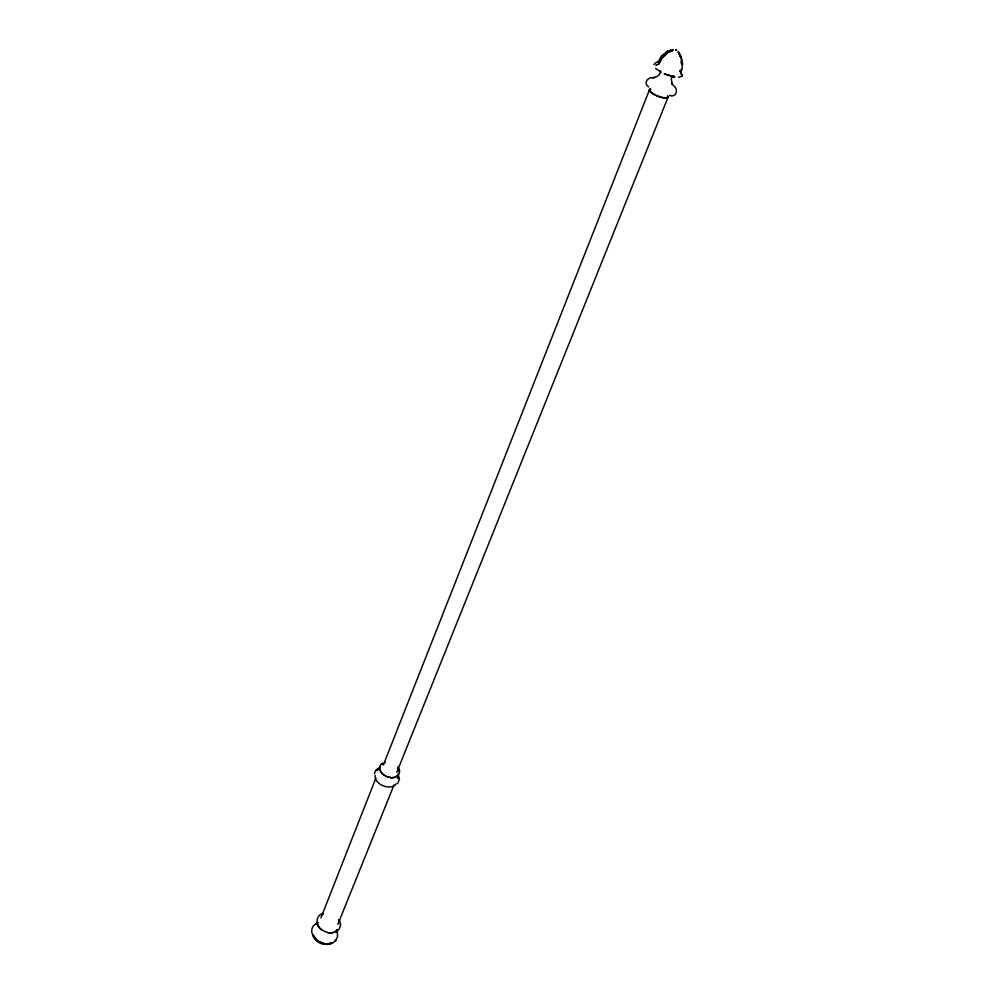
<?xml version="1.0" encoding="UTF-8"?>
<svg xmlns="http://www.w3.org/2000/svg" width="994" height="994" viewBox="0 0 994 994"><rect width="100%" height="100%" fill="white"/><g stroke="black" fill="none" stroke-linecap="round" stroke-linejoin="round"><path stroke-width="1.49" d="M331.511 932.757C335.86 932.881 340.346 929.539 340.52 924.992M340.532 924.283L339.463 920.282M340.507 925.19L340.532 924.097M681.536 63.007L681.412 59.541M681.375 63.604L681.375 60.895M676.342 50.135L676.628 50.222M678.206 51.924C683.114 56.409 683.425 69.841 680.418 71.431M398.929 770.064L398.743 771.369L398.047 766.946M398.196 778.339L398.147 776.227M374.365 773.817L375.72 770.139L379.981 767.281M680.231 71.208L682.095 76.041L678.567 77.346M335.475 931.403L337.003 929.962M337.065 929.701L337.028 932.111L336.519 929.962M653.903 64.548L656.152 62.436L658.885 61.876M658.786 64.038L662.24 57.702L667.521 52.918L662.24 57.702L658.749 64.113M681.325 70.301L681.66 69.356M398.147 778.662L398.01 774.164M320.913 917.909L375.869 778.116M383.373 764.958L649.691 89.274M648.709 86.925C643.031 83.72 647.641 76.7 653.12 77.669L652.275 77.743L654.76 77.445L654.064 77.544C655.046 77.768 662.277 74.488 659.954 70.847M396.817 772.301L667.869 97.648M337.861 924.383L393.984 785.049M671.422 78.153C670.441 76.762 673.1 86.205 671.882 83.583M377.223 770.636L377.521 769.977M667.595 51.203L661.532 55.813L657.891 62.274M384.417 762.808L385.312 762.497M336.059 939.864L337.575 936.485L337.339 931.676M377.372 770.35L378.08 769.182M382.528 763.777L382.205 764.249M671.683 77.644L673.907 76.153L671.186 76.029M317.894 922.594C300.337 931.03 324.765 953.47 335.599 940.436M335.438 940.635L336.221 939.653M377.77 769.741L380.255 767.356M397.588 783.595L399.513 779.259L398.159 774.251M317.757 922.444L316.067 924.109L317.794 922.817M396.768 775.979L395.91 776.612M378.167 769.294L380.168 767.977M321.422 914.989L322.068 914.505M655.953 65.269L657.444 64.436L656.425 64.933M331.661 942.685C324.926 946.822 314.439 942.523 312.837 934.708M321.832 914.704L323.559 913.747M382.628 763.168C378.055 765.417 379.161 772.102 383.15 774.376M671.335 50.992L668.751 52.185L672.677 50.532L670.801 51.241L671.758 50.744M334.754 931.838L332.481 932.62M667.62 51.191L673.46 49.725M395.289 776.935L392.357 777.569M675.995 50.247L676.33 50.023M329.623 943.194L330.555 942.871M323.385 913.362C315.943 914.766 314.75 925.19 320.851 929.129M670.254 95.312L669.521 95.474C676.318 98.008 678.815 89.323 673.708 85.844L671.633 83.272L672.317 84.068M670.031 50.296L670.851 50.085M675.858 49.812L676.044 49.874M657.804 61.963L658.674 61.889M330.505 932.819L332.058 932.807M330.965 932.869L329.474 932.794M386.169 776.364L390.866 777.631M391.698 777.693L390.779 777.631M328.529 932.695L329.722 932.844M389.785 777.407C395.786 779.855 402.769 772.835 398.035 767.43M324.355 943.505L318.043 941.094M673.1 76.786L675.001 77.097L664.191 73.842M327.461 932.509L328.629 932.732M670.453 75.879L666.452 74.625M327.523 932.534L322.342 930.334M387.983 777.059L388.915 777.308M664.837 73.941L665.632 74.289M386.206 776.302L383.684 774.91M661.085 72.251L655.692 68.4M384.566 775.419L382.193 773.655M322.416 930.359L321.435 929.676M660.749 71.605L659.991 70.922M321.634 929.8L319.72 928.098M317.136 940.448L313.135 934.807M381.944 773.183L380.453 770.685M678.393 51.899L681.201 58.323M318.925 926.88L319.484 927.663M678.343 52.297L680.989 58.273M318.465 926.073L319.074 927.141M397.935 767.766L398.805 770.238M680.555 71.108L681.076 73.158M680.169 70.326L680.741 71.481L680.331 70.661M338.581 919.736L338.954 920.531M680.331 71.506L680.778 72.463M336.556 929.713L337.426 931.95M318.627 926.346L317.881 924.308M338.917 920.258L339.227 921.339M680.555 55.9L680.927 57.043M339.178 921.04L339.364 921.836M680.766 72.438L680.989 73.481M682.008 74.513L682.12 75.942M380.18 769.381L380.18 768.996M668.117 96.294A10.164 2.907 21.7 0 1 656.972 95.884A10.164 2.907 21.7 0 1 650.697 88.926M667.459 95.909A9.58 2.746 21.7 0 1 663.035 97.586A9.58 2.746 21.7 0 1 652.226 93.113M651.84 92.84A9.58 2.746 21.7 0 1 650.486 89.361M396.221 783.757A11.356 7.492 21.7 0 1 383.249 785.819A11.356 7.492 21.7 0 1 375.223 775.419M682.406 63.256L682.393 65.02L682.381 63.181M336.929 930.222L336.929 930.222M316.937 923.277L316.477 923.699L316.962 923.302M673.547 76.178L672.901 76.439L673.547 76.178"/></g></svg>
